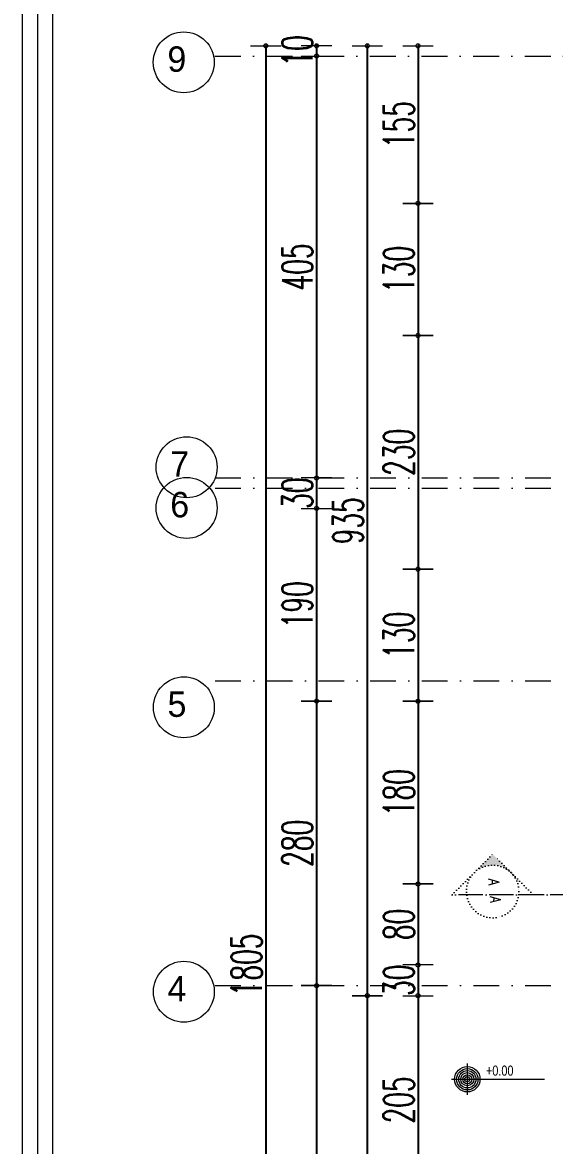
# Model space of a CAD drawing. Header units: millimetres. Extents: x -16104 to 67872, y -88009 to 12107.
# Drawn here: x 6700 to 7224, y -6717 to -5612 of the extents above; entities that cross this region are included whole.
import ezdxf
from ezdxf.enums import TextEntityAlignment as Align

# ---------------------------------------------------------------- set-up
doc = ezdxf.new("R2010")
doc.units = ezdxf.units.MM
for name, pattern in [('ACAD_ISO04W100', [30, 24, -3, 0, -3]), ('ACAD_ISO07W100', [3, 0, -3]), ('DASHDOTX2', [50.8, 25.4, -12.7, 0, -12.7])]:
    doc.linetypes.add(name, pattern=pattern)
doc.layers.get('0').update_dxf_attribs({"color": 241})
for name, color, linetype, lineweight in [('AKS', 1, 'ACAD_ISO07W100', 5), ('akslar', 144, 'Continuous', 20), ('c05', 32, 'Continuous', 13), ('KOTLAR', 5, 'Continuous', 20), ('OLCU', 54, 'Continuous', 13), ('YAZI', 22, 'Continuous', 18)]:
    doc.layers.add(name, color=color, linetype=linetype, lineweight=lineweight)
doc.styles.add('DIM', font='Txttw.shx', dxfattribs={"width": 0.6})
doc.styles.add('DIMENSIONS', font='simplex', dxfattribs={"width": 0.8})
doc.styles.add('TSIMPLEX', font='tsimplex', dxfattribs={"width": 0.8})
doc.dimstyles.new('50', dxfattribs={"dimscale": 0, "dimtxt": 30, "dimasz": 1, "dimexe": 0, "dimexo": 2, "dimgap": 4, "dimtad": 1, "dimdec": 0, "dimzin": 0, "dimdsep": 46, "dimtxsty": 'DIM', "dimblk1": 'DOT', "dimblk2": 'DOT', "dimsah": 1, "dimcen": 1.5, "dimdle": 3, "dimse1": 1, "dimse2": 1, "dimclrd": 256, "dimclre": 9, "dimclrt": 256, "dimadec": 0, "dimazin": 0, "dimtfac": 0.24, "dimtdec": 0, "dimtix": 1, "dimtmove": 2, "dimatfit": 3, "dimldrblk": 'DOT', "dimfxl": 0, "dimtolj": 1, "dimtzin": 15, "dimarcsym": 0})

# ---------------------------------------------------------------- blocks, each defined once
blk = doc.blocks.new('DOT')
for p, q in [((0, 15), (0, -15)), ((-2, 0), (0, 0)), ((2, 0), (0, 0))]:
    blk.add_line(p, q)
blk.add_circle((0, 0), 2)
blk = doc.blocks.new('*D8188')
at = {"layer": 'Defpoints', "color": 0, "transparency": 16777216}
for p in [(7139.6, -5634.6), (7089.6, -5789.7), (7139.6, -5789.7)]:
    blk.add_point(p, dxfattribs=at)
at = {"layer": 'OLCU', "lineweight": -2, "transparency": 16777216}
blk.add_line((7089.6, -5635.6), (7089.6, -5788.7), dxfattribs=at)
for p, rotation in [((7089.6, -5634.6), 90), ((7089.6, -5789.7), 270)]:
    blk.add_blockref('DOT', p, dxfattribs=dict(at, rotation=rotation))
at = {"layer": 'OLCU', "transparency": 16777216, "insert": (7070.6, -5712.1), "char_height": 30, "attachment_point": 5, "rotation": 90, "style": 'DIM'}
blk.add_mtext('\\A1;155', dxfattribs=at)
blk = doc.blocks.new('*D8189')
at = {"layer": 'Defpoints', "color": 0, "transparency": 16777216}
for p in [(7139.6, -5789.7), (7089.6, -5919.7), (7139.6, -5919.7)]:
    blk.add_point(p, dxfattribs=at)
at = {"layer": 'OLCU', "lineweight": -2, "transparency": 16777216}
blk.add_line((7089.6, -5790.7), (7089.6, -5918.7), dxfattribs=at)
for p, rotation in [((7089.6, -5789.7), 90), ((7089.6, -5919.7), 270)]:
    blk.add_blockref('DOT', p, dxfattribs=dict(at, rotation=rotation))
at = {"layer": 'OLCU', "transparency": 16777216, "insert": (7070.6, -5854.7), "char_height": 30, "attachment_point": 5, "rotation": 90, "style": 'DIM'}
blk.add_mtext('\\A1;130', dxfattribs=at)
blk = doc.blocks.new('*D8190')
at = {"layer": 'Defpoints', "color": 0, "transparency": 16777216}
for p in [(7139.6, -5919.7), (7089.6, -6149.7), (7139.6, -6149.7)]:
    blk.add_point(p, dxfattribs=at)
at = {"layer": 'OLCU', "lineweight": -2, "transparency": 16777216}
blk.add_line((7089.6, -5920.7), (7089.6, -6148.7), dxfattribs=at)
for p, rotation in [((7089.6, -5919.7), 90), ((7089.6, -6149.7), 270)]:
    blk.add_blockref('DOT', p, dxfattribs=dict(at, rotation=rotation))
at = {"layer": 'OLCU', "transparency": 16777216, "insert": (7070.6, -6034.7), "char_height": 30, "attachment_point": 5, "rotation": 90, "style": 'DIM'}
blk.add_mtext('\\A1;230', dxfattribs=at)
blk = doc.blocks.new('*D8191')
at = {"layer": 'Defpoints', "color": 0, "transparency": 16777216}
for p in [(7139.6, -6149.7), (7089.6, -6279.7), (7139.6, -6279.7)]:
    blk.add_point(p, dxfattribs=at)
at = {"layer": 'OLCU', "lineweight": -2, "transparency": 16777216}
blk.add_line((7089.6, -6150.7), (7089.6, -6278.7), dxfattribs=at)
for p, rotation in [((7089.6, -6149.7), 90), ((7089.6, -6279.7), 270)]:
    blk.add_blockref('DOT', p, dxfattribs=dict(at, rotation=rotation))
at = {"layer": 'OLCU', "transparency": 16777216, "insert": (7070.6, -6214.7), "char_height": 30, "attachment_point": 5, "rotation": 90, "style": 'DIM'}
blk.add_mtext('\\A1;130', dxfattribs=at)
blk = doc.blocks.new('*D8192')
at = {"layer": 'Defpoints', "color": 0, "transparency": 16777216}
for p in [(7139.6, -6279.7), (7089.6, -6459.6), (7139.6, -6459.6)]:
    blk.add_point(p, dxfattribs=at)
at = {"layer": 'OLCU', "lineweight": -2, "transparency": 16777216}
blk.add_line((7089.6, -6280.7), (7089.6, -6458.6), dxfattribs=at)
for p, rotation in [((7089.6, -6279.7), 90), ((7089.6, -6459.6), 270)]:
    blk.add_blockref('DOT', p, dxfattribs=dict(at, rotation=rotation))
at = {"layer": 'OLCU', "transparency": 16777216, "insert": (7070.6, -6369.6), "char_height": 30, "attachment_point": 5, "rotation": 90, "style": 'DIM'}
blk.add_mtext('\\A1;180', dxfattribs=at)
blk = doc.blocks.new('*D8193')
at = {"layer": 'Defpoints', "color": 0, "transparency": 16777216}
for p in [(7139.6, -6459.6), (7089.6, -6539.3), (7139.6, -6539.3)]:
    blk.add_point(p, dxfattribs=at)
at = {"layer": 'OLCU', "lineweight": -2, "transparency": 16777216}
blk.add_line((7089.6, -6460.6), (7089.6, -6538.3), dxfattribs=at)
for p, rotation in [((7089.6, -6459.6), 90), ((7089.6, -6539.3), 270)]:
    blk.add_blockref('DOT', p, dxfattribs=dict(at, rotation=rotation))
at = {"layer": 'OLCU', "transparency": 16777216, "insert": (7070.6, -6499.4), "char_height": 30, "attachment_point": 5, "rotation": 90, "style": 'DIM'}
blk.add_mtext('\\A1;80', dxfattribs=at)
blk = doc.blocks.new('*D8194')
at = {"layer": 'Defpoints', "color": 0, "transparency": 16777216}
for p in [(7139.6, -6539.3), (7089.6, -6569.6), (7139.6, -6569.6)]:
    blk.add_point(p, dxfattribs=at)
at = {"layer": 'OLCU', "lineweight": -2, "transparency": 16777216}
for p, q in [((7089.6, -6538.3), (7089.6, -6537.3)), ((7089.6, -6539.3), (7089.6, -6569.6)), ((7089.6, -6570.6), (7089.6, -6571.6))]:
    blk.add_line(p, q, dxfattribs=at)
for p, rotation in [((7089.6, -6539.3), 270), ((7089.6, -6569.6), 90)]:
    blk.add_blockref('DOT', p, dxfattribs=dict(at, rotation=rotation))
at = {"layer": 'OLCU', "transparency": 16777216, "insert": (7070.6, -6554.4), "char_height": 30, "attachment_point": 5, "rotation": 90, "style": 'DIM'}
blk.add_mtext('\\A1;30', dxfattribs=at)
blk = doc.blocks.new('*D8195')
at = {"layer": 'Defpoints', "color": 0, "transparency": 16777216}
for p in [(7139.6, -6569.6), (7089.6, -6774.6), (7139.6, -6774.6)]:
    blk.add_point(p, dxfattribs=at)
at = {"layer": 'OLCU', "lineweight": -2, "transparency": 16777216}
blk.add_line((7089.6, -6570.6), (7089.6, -6773.6), dxfattribs=at)
for p, rotation in [((7089.6, -6569.6), 90), ((7089.6, -6774.6), 270)]:
    blk.add_blockref('DOT', p, dxfattribs=dict(at, rotation=rotation))
at = {"layer": 'OLCU', "transparency": 16777216, "insert": (7070.6, -6672.1), "char_height": 30, "attachment_point": 5, "rotation": 90, "style": 'DIM'}
blk.add_mtext('\\A1;205', dxfattribs=at)
blk = doc.blocks.new('*D8200')
at = {"layer": 'Defpoints', "color": 0, "transparency": 16777216}
for p in [(7074.6, -5634.6), (7039.6, -6569.6), (7074.6, -6569.6)]:
    blk.add_point(p, dxfattribs=at)
at = {"layer": 'OLCU', "lineweight": -2, "transparency": 16777216}
blk.add_line((7039.6, -5635.6), (7039.6, -6568.6), dxfattribs=at)
for p, rotation in [((7039.6, -5634.6), 90), ((7039.6, -6569.6), 270)]:
    blk.add_blockref('DOT', p, dxfattribs=dict(at, rotation=rotation))
at = {"layer": 'OLCU', "transparency": 16777216, "insert": (7020.6, -6102.1), "char_height": 30, "attachment_point": 5, "rotation": 90, "style": 'DIM'}
blk.add_mtext('\\A1;935', dxfattribs=at)
blk = doc.blocks.new('*D8201')
at = {"layer": 'Defpoints', "color": 0, "transparency": 16777216}
for p in [(7074.6, -6569.6), (7039.6, -7444.1), (7074.6, -7444.1)]:
    blk.add_point(p, dxfattribs=at)
at = {"layer": 'OLCU', "lineweight": -2, "transparency": 16777216}
blk.add_line((7039.6, -6570.6), (7039.6, -7443.1), dxfattribs=at)
for p, rotation in [((7039.6, -6569.6), 90), ((7039.6, -7444.1), 270)]:
    blk.add_blockref('DOT', p, dxfattribs=dict(at, rotation=rotation))
at = {"layer": 'OLCU', "transparency": 16777216, "insert": (7020.6, -7006.8), "char_height": 30, "attachment_point": 5, "rotation": 90, "style": 'DIM'}
blk.add_mtext('\\A1;875', dxfattribs=at)
blk = doc.blocks.new('*D8203')
at = {"layer": 'Defpoints', "color": 0, "transparency": 16777216}
for p in [(6974.6, -5634.6), (6939.6, -7444.1), (6974.6, -7444.1)]:
    blk.add_point(p, dxfattribs=at)
at = {"layer": 'OLCU', "lineweight": -2, "transparency": 16777216}
blk.add_line((6939.6, -5635.6), (6939.6, -7443.1), dxfattribs=at)
for p, rotation in [((6939.6, -5634.6), 90), ((6939.6, -7444.1), 270)]:
    blk.add_blockref('DOT', p, dxfattribs=dict(at, rotation=rotation))
at = {"layer": 'OLCU', "transparency": 16777216, "insert": (6920.6, -6539.3), "char_height": 30, "attachment_point": 5, "rotation": 90, "style": 'DIM'}
blk.add_mtext('\\A1;1805', dxfattribs=at)
blk = doc.blocks.new('*D8204')
at = {"layer": 'Defpoints', "color": 0, "transparency": 16777216}
for p in [(7039.6, -5634.6), (6989.6, -5644.6), (7039.6, -5644.6)]:
    blk.add_point(p, dxfattribs=at)
at = {"layer": 'OLCU', "lineweight": -2, "transparency": 16777216}
for p, q in [((6989.6, -5633.6), (6989.6, -5632.6)), ((6989.6, -5634.6), (6989.6, -5644.6)), ((6989.6, -5645.6), (6989.6, -5646.6))]:
    blk.add_line(p, q, dxfattribs=at)
for p, rotation in [((6989.6, -5634.6), 270), ((6989.6, -5644.6), 90)]:
    blk.add_blockref('DOT', p, dxfattribs=dict(at, rotation=rotation))
at = {"layer": 'OLCU', "transparency": 16777216, "insert": (6970.6, -5639.6), "char_height": 30, "attachment_point": 5, "rotation": 90, "style": 'DIM'}
blk.add_mtext('\\A1;10', dxfattribs=at)
blk = doc.blocks.new('*D8205')
at = {"layer": 'Defpoints', "color": 0, "transparency": 16777216}
for p in [(6989.6, -5644.6), (6989.6, -6059.9), (6989.6, -6059.9)]:
    blk.add_point(p, dxfattribs=at)
at = {"layer": 'OLCU', "lineweight": -2, "transparency": 16777216}
blk.add_line((6989.6, -5645.6), (6989.6, -6058.9), dxfattribs=at)
for p, rotation in [((6989.6, -5644.6), 90), ((6989.6, -6059.9), 270)]:
    blk.add_blockref('DOT', p, dxfattribs=dict(at, rotation=rotation))
at = {"layer": 'OLCU', "transparency": 16777216, "insert": (6970.6, -5852.2), "char_height": 30, "attachment_point": 5, "rotation": 90, "style": 'DIM'}
blk.add_mtext('\\A1;405', dxfattribs=at)
blk = doc.blocks.new('*D8206')
at = {"layer": 'Defpoints', "color": 0, "transparency": 16777216}
for p in [(6989.6, -6059.9), (6989.6, -6089.9), (6989.6, -6089.9)]:
    blk.add_point(p, dxfattribs=at)
at = {"layer": 'OLCU', "lineweight": -2, "transparency": 16777216}
for p, q in [((6989.6, -6058.9), (6989.6, -6057.9)), ((6989.6, -6059.9), (6989.6, -6089.9)), ((6989.6, -6090.9), (6989.6, -6091.9))]:
    blk.add_line(p, q, dxfattribs=at)
for p, rotation in [((6989.6, -6059.9), 270), ((6989.6, -6089.9), 90)]:
    blk.add_blockref('DOT', p, dxfattribs=dict(at, rotation=rotation))
at = {"layer": 'OLCU', "transparency": 16777216, "insert": (6970.6, -6074.9), "char_height": 30, "attachment_point": 5, "rotation": 90, "style": 'DIM'}
blk.add_mtext('\\A1;30', dxfattribs=at)
blk = doc.blocks.new('*D8207')
at = {"layer": 'Defpoints', "color": 0, "transparency": 16777216}
for p in [(6989.6, -6089.9), (6989.6, -6279.6), (6989.6, -6279.6)]:
    blk.add_point(p, dxfattribs=at)
at = {"layer": 'OLCU', "lineweight": -2, "transparency": 16777216}
blk.add_line((6989.6, -6090.9), (6989.6, -6278.6), dxfattribs=at)
for p, rotation in [((6989.6, -6089.9), 90), ((6989.6, -6279.6), 270)]:
    blk.add_blockref('DOT', p, dxfattribs=dict(at, rotation=rotation))
at = {"layer": 'OLCU', "transparency": 16777216, "insert": (6970.6, -6184.7), "char_height": 30, "attachment_point": 5, "rotation": 90, "style": 'DIM'}
blk.add_mtext('\\A1;190', dxfattribs=at)
blk = doc.blocks.new('*D8208')
at = {"layer": 'Defpoints', "color": 0, "transparency": 16777216}
for p in [(6989.6, -6279.6), (6989.6, -6559.6), (6989.6, -6559.6)]:
    blk.add_point(p, dxfattribs=at)
at = {"layer": 'OLCU', "lineweight": -2, "transparency": 16777216}
blk.add_line((6989.6, -6280.6), (6989.6, -6558.6), dxfattribs=at)
for p, rotation in [((6989.6, -6279.6), 90), ((6989.6, -6559.6), 270)]:
    blk.add_blockref('DOT', p, dxfattribs=dict(at, rotation=rotation))
at = {"layer": 'OLCU', "transparency": 16777216, "insert": (6970.6, -6419.6), "char_height": 30, "attachment_point": 5, "rotation": 90, "style": 'DIM'}
blk.add_mtext('\\A1;280', dxfattribs=at)
blk = doc.blocks.new('*D8209')
at = {"layer": 'Defpoints', "color": 0, "transparency": 16777216}
for p in [(6989.6, -6559.6), (6989.6, -6969.6), (6989.6, -6969.6)]:
    blk.add_point(p, dxfattribs=at)
at = {"layer": 'OLCU', "lineweight": -2, "transparency": 16777216}
blk.add_line((6989.6, -6560.6), (6989.6, -6968.6), dxfattribs=at)
for p, rotation in [((6989.6, -6559.6), 90), ((6989.6, -6969.6), 270)]:
    blk.add_blockref('DOT', p, dxfattribs=dict(at, rotation=rotation))
at = {"layer": 'OLCU', "transparency": 16777216, "insert": (6970.6, -6764.6), "char_height": 30, "attachment_point": 5, "rotation": 90, "style": 'DIM'}
blk.add_mtext('\\A1;400', dxfattribs=at)
blk = doc.blocks.new('Kot')
at = {"layer": 'KOTLAR'}
for p, q in [((0, 0.155), (0, -0.155)), ((-0.155, 0), (0.759, 0))]:
    blk.add_line(p, q, dxfattribs=at)
for radius in [0.125, 0.105, 0.085, 0.065, 0.045, 0.045, 0.025]:
    blk.add_circle((0, 0), radius, dxfattribs=at)
at = {"layer": 'YAZI', "style": 'TSIMPLEX', "width": 0.8}
blk.add_attdef('KOTH', (0.184, 0.035), '', height=0.1, dxfattribs=at)

msp = doc.modelspace()

# ---------------------------------------------------------------- hatches: boundary and pattern name
at = {"layer": 'AKS'}
msp.add_hatch(color=1, dxfattribs=at).paths.add_polyline_path([(7181.5, -6448.6), (7163.1, -6430.2), (7144.8, -6448.6, -0.198912), (7163.1, -6441, -0.198912)])
msp.add_hatch(color=1, dxfattribs=at).paths.add_polyline_path([(7181.5, -6448.6), (7163.1, -6430.2), (7144.8, -6448.6, -0.198912), (7163.1, -6441, -0.198912)])

# ---------------------------------------------------------------- linework, layer by layer
at = {"layer": 'AKS', "color": 1, "linetype": 'ACAD_ISO07W100'}
for p, q in [((7123.1, -6470.2), (7163.1, -6430.2)), ((7202.8, -6469.9), (7166.1, -6433.2))]:
    msp.add_line(p, q, dxfattribs=at)
at = {"layer": 'AKS', "color": 1, "linetype": 'ACAD_ISO04W100'}
msp.add_line((9681.9, -6470.2), (7123.1, -6470.2), dxfattribs=at)
at = {"layer": 'AKS', "linetype": 'ByBlock'}
for centre in [(6858.8, -5650.8), (6861.6, -6049.4), (6861.6, -6089.4), (6858.9, -6285.7), (6858.9, -6565.7)]:
    msp.add_circle(centre, 30, dxfattribs=at)
at = {"layer": 'AKS', "color": 1, "linetype": 'ACAD_ISO07W100'}
msp.add_circle((7163.1, -6466.9), 25.9, dxfattribs=at)
at = {"layer": 'akslar', "linetype": 'DASHDOTX2'}
for p, q in [((6889.5, -5644.6), (9939.5, -5644.6)), ((6889.6, -6059.9), (9939.6, -6059.9)), ((6889.6, -6069.9), (9939.6, -6069.9)), ((6889.6, -6259.6), (9939.6, -6259.6)), ((6889.6, -6559.6), (9939.6, -6559.6))]:
    msp.add_line(p, q, dxfattribs=at)
at = {"layer": 'c05'}
for points in [[(10230.1, -8120), (10230.1, -8330.3), (6699.9, -8330.3), (6699.9, -4952.5), (10230.1, -4952.5), (10230.1, -6808.6)], [(10215.1, -8120), (10215.1, -8315.3), (6714.9, -8315.3), (6714.9, -4967.5), (10215.1, -4967.5), (10215.1, -6808.6)], [(10200.1, -8120), (10200.1, -8300.3), (6729.9, -8300.3), (6729.9, -4982.5), (10200.1, -4982.5), (10200.1, -6808.6)]]:
    msp.add_lwpolyline(points, dxfattribs=at)

# ---------------------------------------------------------------- block references
at = {"layer": 'KOTLAR', "ltscale": 0.01, "xscale": 100, "yscale": 100, "zscale": 100}
msp.add_blockref('Kot', (7138.1, -6651.8), dxfattribs=at).add_auto_attribs({'KOTH': '+0.00'})

# ---------------------------------------------------------------- texts
at = {"layer": 'AKS', "color": 1, "style": 'DIMENSIONS', "width": 0.8}
for p in [(7164.2, -6457.8), (7165.8, -6475.1)]:
    msp.add_text('A', height=10.4, rotation=269.5779, dxfattribs=at).set_placement(p, align=Align.MIDDLE)
at = {"layer": 'AKS', "char_height": 25, "width": 35.659, "attachment_point": 1}
for s, insert in [('9', (6842.7, -5635.1)), ('7', (6845.5, -6033.7)), ('6', (6845.5, -6073.7)), ('5', (6842.8, -6270.1)), ('4', (6842.8, -6550.1))]:
    msp.add_mtext(s, dxfattribs=dict(at, insert=insert))

# ---------------------------------------------------------------- dimensions: what is measured, and where the dimension line sits
at = {"layer": 'OLCU'}
for base, p1, p2, picture, middle in [((6989.6, -5644.6), (7039.6, -5634.6), (7039.6, -5644.6), '*D8204', (6970.6, -5639.6)), ((7039.6, -6569.6), (7074.6, -5634.6), (7074.6, -6569.6), '*D8200', (7020.6, -6102.1)), ((7089.6, -5789.7), (7139.6, -5634.6), (7139.6, -5789.7), '*D8188', (7070.6, -5712.1)), ((7089.6, -5919.7), (7139.6, -5789.7), (7139.6, -5919.7), '*D8189', (7070.6, -5854.7)), ((7089.6, -6149.7), (7139.6, -5919.7), (7139.6, -6149.7), '*D8190', (7070.6, -6034.7)), ((7089.6, -6279.7), (7139.6, -6149.7), (7139.6, -6279.7), '*D8191', (7070.6, -6214.7)), ((7089.6, -6459.6), (7139.6, -6279.7), (7139.6, -6459.6), '*D8192', (7070.6, -6369.6)), ((7089.6, -6539.3), (7139.6, -6459.6), (7139.6, -6539.3), '*D8193', (7070.6, -6499.4)), ((7089.6, -6569.6), (7139.6, -6539.3), (7139.6, -6569.6), '*D8194', (7070.6, -6554.4)), ((7039.5959038, -7444.0601116), (7074.5959038, -6569.5601116), (7074.5959038, -7444.0601116), '*D8201', (7020.5959038, -7006.8101116)), ((7089.6, -6774.6), (7139.6, -6569.6), (7139.6, -6774.6), '*D8195', (7070.6, -6672.1))]:
    dim = msp.add_linear_dim(base=base, p1=p1, p2=p2, angle=90, dimstyle='50', override={"dimscale": 1}, dxfattribs=at)
    dim.commit()
    dim.dimension.update_dxf_attribs({"geometry": picture, "text_midpoint": middle})
for base, p1, p2, text, picture, middle in [((6939.6, -7444.1), (6974.6, -5634.6), (6974.6, -7444.1), '1805', '*D8203', (6920.6, -6539.3)), ((6989.6, -6059.9), (6989.6, -5644.6), (6989.6, -6059.9), '405', '*D8205', (6970.6, -5852.2)), ((6989.6, -6089.9), (6989.6, -6059.9), (6989.6, -6089.9), '30', '*D8206', (6970.6, -6074.9)), ((6989.6, -6279.6), (6989.6, -6089.9), (6989.6, -6279.6), '190', '*D8207', (6970.6, -6184.7)), ((6989.6, -6559.6), (6989.6, -6279.6), (6989.6, -6559.6), '280', '*D8208', (6970.6, -6419.6)), ((6989.6, -6969.6), (6989.6, -6559.6), (6989.6, -6969.6), '400', '*D8209', (6970.6, -6764.6))]:
    dim = msp.add_linear_dim(base=base, p1=p1, p2=p2, angle=90, text=text, dimstyle='50', override={"dimscale": 1}, dxfattribs=at)
    dim.commit()
    dim.dimension.update_dxf_attribs({"geometry": picture, "text_midpoint": middle})

doc.saveas('drawing.dxf')
